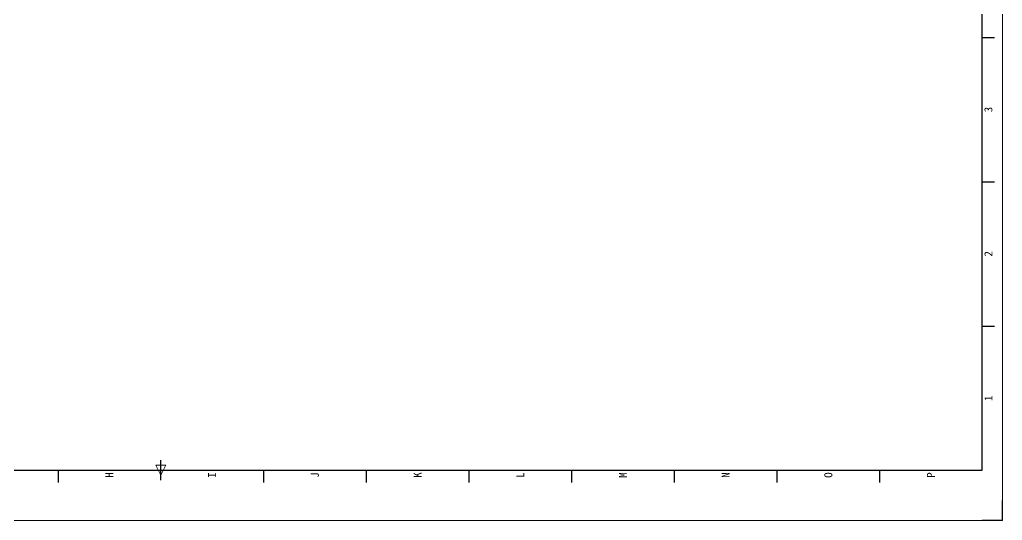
# Model space of a CAD drawing. Header units: millimetres. Extents: x 139 to 980, y -140 to 1049.
# Drawn here: x 489 to 980, y -140 to 110.2 of the extents above; entities that cross this region are included whole.
import ezdxf
from ezdxf.enums import TextEntityAlignment as Align

# ---------------------------------------------------------------- set-up
doc = ezdxf.new("R2010")
doc.units = ezdxf.units.MM
doc.header["$LTSCALE"] = 12
doc.layers.add('AE_BOR', color=1, linetype='Continuous')
doc.styles.add('WD', font='')
doc.styles.get('WD').set_extended_font_data('SimHei')

# ---------------------------------------------------------------- blocks, each defined once
blk = doc.blocks.new('gb_a0_a')
for p, q in [((970, -115), (970, 1039)), ((149, -115), (970, -115))]:
    blk.add_line(p, q)
at = {"layer": 'AE_BOR', "color": 1, "lineweight": 15}
for p, q in [((980, 1049), (980, -140)), ((559.5, -117.5), (557, -112.5)), ((557, -112.5), (562, -112.5)), ((562, -112.5), (559.5, -117.5)), ((559.5, -117.5), (559.5, -112.5)), ((980, -140), (139, -140))]:
    blk.add_line(p, q, dxfattribs=at)
at = {"layer": 'AE_BOR'}
for p, q in [((970, 101.38), (976, 101.38)), ((970, 29.25), (976, 29.25)), ((970, -42.87), (976, -42.87)), ((508.19, -115), (508.19, -121)), ((610.81, -115), (610.81, -121)), ((662.12, -115), (662.12, -121)), ((713.44, -115), (713.44, -121)), ((764.75, -115), (764.75, -121)), ((816.06, -115), (816.06, -121)), ((867.38, -115), (867.38, -121)), ((918.69, -115), (918.69, -121))]:
    blk.add_line(p, q, dxfattribs=at)
at = {"layer": 'AE_BOR', "color": 2, "lineweight": 30}
blk.add_line((559.5, -120), (559.5, -110), dxfattribs=at)
at = {"layer": 'AE_BOR', "lineweight": 30}
for q in [(980, -130), (970, -140)]:
    blk.add_line((980, -140), q, dxfattribs=at)
at = {"layer": 'AE_BOR', "style": 'WD'}
for s, p in [('3', (975, 65.31)), ('2', (975, -6.81)), ('1', (975, -78.94))]:
    blk.add_text(s, height=4, rotation=90, dxfattribs=at).set_placement(p, align=Align.CENTER)
for s, p in [('H', (533.84, -116)), ('I', (585.16, -116)), ('J', (636.47, -116)), ('K', (687.78, -116)), ('L', (739.09, -116)), ('M', (790.41, -116)), ('N', (841.72, -116)), ('O', (893.03, -116)), ('P', (944.34, -116))]:
    blk.add_text(s, height=4, rotation=90, dxfattribs=at).set_placement(p, align=Align.MIDDLE_RIGHT)

msp = doc.modelspace()

# ---------------------------------------------------------------- block references
msp.add_blockref('gb_a0_a', (0, 0))

doc.saveas('drawing.dxf')
